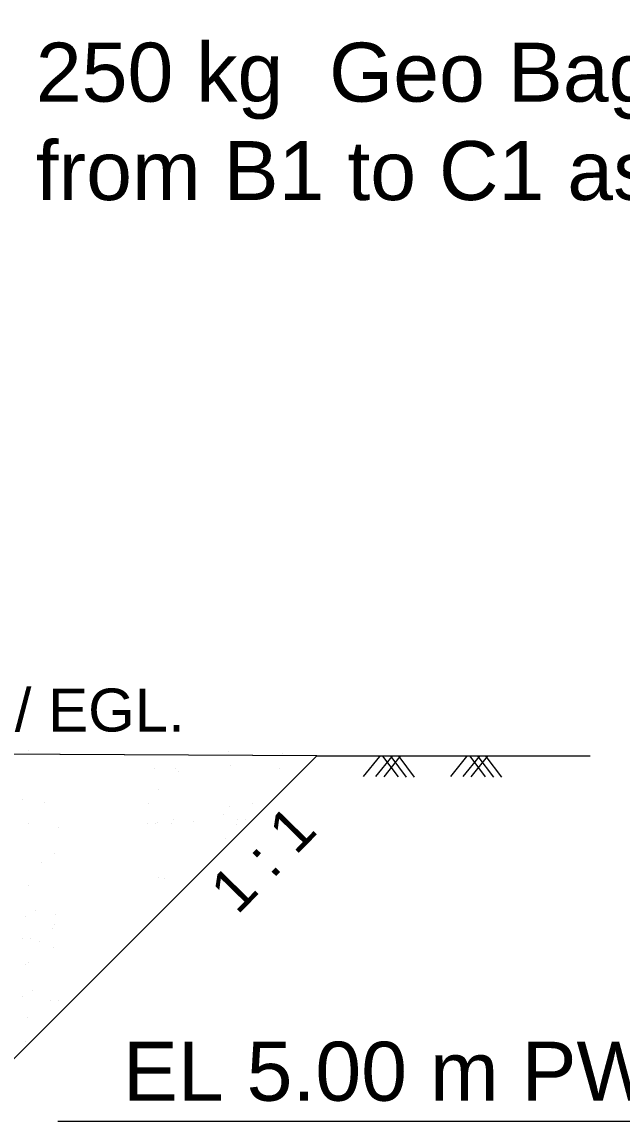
# Model space of a CAD drawing. Header units: inches. Extents: x -8940 to 26362, y -28010 to 990.
# Drawn here: x 4297.46 to 4308.52, y -23284.38 to -23264.11 of the extents above; entities that cross this region are included whole.
import ezdxf

# ---------------------------------------------------------------- set-up
doc = ezdxf.new("R2010")
doc.units = ezdxf.units.IN
doc.header["$MEASUREMENT"] = 0
doc.layers.add('LINE', color=7, linetype='Continuous')
doc.styles.add('Arial-200', font='arial.ttf')
doc.styles.get("Standard").update_dxf_attribs({"font": 'arial.ttf'})

msp = doc.modelspace()

# ---------------------------------------------------------------- linework, layer by layer
at = {"layer": 'LINE', "color": 7, "lineweight": 20, "ltscale": 0.5}
for p, q in [((4296.159801, -23284.379603), (4302.892937, -23277.646466)), ((4296.159801, -23284.379603), (4302.892937, -23277.646466)), ((4297.578497, -23277.549595), (4297.578497, -23277.549595)), ((4297.578497, -23277.549595), (4297.578497, -23277.549595)), ((4301.261386, -23277.568239), (4301.261386, -23277.568239)), ((4301.261386, -23277.568239), (4301.261386, -23277.568239)), ((4302.266997, -23277.609397), (4302.266997, -23277.609397)), ((4302.266997, -23277.609397), (4302.266997, -23277.609397)), ((4302.390967, -23277.638536), (4302.390967, -23277.638536)), ((4302.390967, -23277.638536), (4302.390967, -23277.638536)), ((4302.892937, -23277.646466), (4307.938943, -23277.646466)), ((4302.892937, -23277.646466), (4307.938943, -23277.646466)), ((4304.049271, -23277.656728), (4303.750099, -23278.026898)), ((4304.049271, -23277.656728), (4303.750099, -23278.026898)), ((4304.279111, -23277.655981), (4303.979939, -23278.02615)), ((4304.279111, -23277.655981), (4303.979939, -23278.02615)), ((4304.400603, -23278.033939), (4304.11534, -23277.652949)), ((4304.400603, -23278.033939), (4304.11534, -23277.652949)), ((4304.427628, -23277.658731), (4304.128456, -23278.0289)), ((4304.427628, -23277.658731), (4304.128456, -23278.0289)), ((4304.54912, -23278.036689), (4304.263857, -23277.655699)), ((4304.54912, -23278.036689), (4304.263857, -23277.655699)), ((4304.697637, -23278.039439), (4304.412374, -23277.658449)), ((4304.697637, -23278.039439), (4304.412374, -23277.658449)), ((4305.657598, -23277.656728), (4305.358427, -23278.026898)), ((4305.657598, -23277.656728), (4305.358427, -23278.026898)), ((4305.887438, -23277.655981), (4305.588267, -23278.02615)), ((4305.887438, -23277.655981), (4305.588267, -23278.02615)), ((4306.008931, -23278.033939), (4305.723668, -23277.652949)), ((4306.008931, -23278.033939), (4305.723668, -23277.652949)), ((4306.035955, -23277.658731), (4305.736784, -23278.0289)), ((4306.035955, -23277.658731), (4305.736784, -23278.0289)), ((4306.157448, -23278.036689), (4305.872185, -23277.655699)), ((4306.157448, -23278.036689), (4305.872185, -23277.655699)), ((4306.305965, -23278.039439), (4306.020702, -23277.658449)), ((4306.305965, -23278.039439), (4306.020702, -23277.658449)), ((4299.897929, -23277.870511), (4299.897929, -23277.870511)), ((4299.897929, -23277.870511), (4299.897929, -23277.870511)), ((4300.280954, -23277.882417), (4300.280954, -23277.882417)), ((4300.280954, -23277.882417), (4300.280954, -23277.882417)), ((4301.298967, -23277.827813), (4301.298967, -23277.827813)), ((4301.298967, -23277.827813), (4301.298967, -23277.827813)), ((4302.201035, -23277.886061), (4302.201035, -23277.886061)), ((4302.201035, -23277.886061), (4302.201035, -23277.886061)), ((4300.3449, -23277.940173), (4300.3449, -23277.940173)), ((4300.3449, -23277.940173), (4300.3449, -23277.940173)), ((4299.984298, -23278.269027), (4299.984298, -23278.269027)), ((4299.984298, -23278.269027), (4299.984298, -23278.269027)), ((4297.460591, -23278.445175), (4297.460591, -23278.445175)), ((4297.460591, -23278.445175), (4297.460591, -23278.445175)), ((4297.874285, -23278.512907), (4297.874285, -23278.512907)), ((4297.874285, -23278.512907), (4297.874285, -23278.512907)), ((4299.794366, -23278.516551), (4299.794366, -23278.516551)), ((4299.794366, -23278.516551), (4299.794366, -23278.516551)), ((4301.705402, -23278.531982), (4301.705402, -23278.531982)), ((4301.705402, -23278.531982), (4301.705402, -23278.531982)), ((4301.181062, -23278.723393), (4301.181062, -23278.723393)), ((4301.181062, -23278.723393), (4301.181062, -23278.723393)), ((4301.289586, -23278.583404), (4301.289586, -23278.583404)), ((4301.289586, -23278.583404), (4301.289586, -23278.583404)), ((4297.577629, -23278.899517), (4297.577629, -23278.899517)), ((4297.577629, -23278.899517), (4297.577629, -23278.899517)), ((4299.77905, -23278.894839), (4299.77905, -23278.894839)), ((4299.77905, -23278.894839), (4299.77905, -23278.894839)), ((4299.927478, -23278.888358), (4299.927478, -23278.888358)), ((4299.927478, -23278.888358), (4299.927478, -23278.888358)), ((4299.955138, -23278.879244), (4299.955138, -23278.879244)), ((4299.955138, -23278.879244), (4299.955138, -23278.879244)), ((4300.21885, -23278.897619), (4300.21885, -23278.897619)), ((4300.21885, -23278.897619), (4300.21885, -23278.897619)), ((4300.245235, -23278.814931), (4300.245235, -23278.814931)), ((4300.245235, -23278.814931), (4300.245235, -23278.814931)), ((4300.628063, -23278.85777), (4300.628063, -23278.85777)), ((4300.628063, -23278.85777), (4300.628063, -23278.85777)), ((4301.408746, -23278.918591), (4301.408746, -23278.918591)), ((4301.408746, -23278.918591), (4301.408746, -23278.918591)), ((4301.42958, -23278.822775), (4301.42958, -23278.822775)), ((4301.42958, -23278.822775), (4301.42958, -23278.822775)), ((4301.578009, -23278.816294), (4301.578009, -23278.816294)), ((4301.578009, -23278.816294), (4301.578009, -23278.816294)), ((4298.128519, -23278.966902), (4298.128519, -23278.966902)), ((4298.128519, -23278.966902), (4298.128519, -23278.966902)), ((4301.218814, -23279.166116), (4301.218814, -23279.166116)), ((4301.218814, -23279.166116), (4301.218814, -23279.166116)), ((4298.049961, -23279.440485), (4298.049961, -23279.440485)), ((4298.049961, -23279.440485), (4298.049961, -23279.440485)), ((4297.825635, -23279.602638), (4297.825635, -23279.602638)), ((4297.825635, -23279.602638), (4297.825635, -23279.602638)), ((4299.983338, -23279.894408), (4299.983338, -23279.894408)), ((4299.983338, -23279.894408), (4299.983338, -23279.894408)), ((4300.086982, -23279.899254), (4300.086982, -23279.899254)), ((4300.086982, -23279.899254), (4300.086982, -23279.899254)), ((4300.723181, -23279.812037), (4300.723181, -23279.812037)), ((4300.723181, -23279.812037), (4300.723181, -23279.812037)), ((4297.576891, -23280.035685), (4297.576891, -23280.035685)), ((4297.576891, -23280.035685), (4297.576891, -23280.035685)), ((4297.707729, -23280.498218), (4297.707729, -23280.498218)), ((4297.707729, -23280.498218), (4297.707729, -23280.498218)), ((4298.083114, -23280.561887), (4298.083114, -23280.561887)), ((4298.083114, -23280.561887), (4298.083114, -23280.561887)), ((4297.513801, -23280.612538), (4297.513801, -23280.612538)), ((4297.513801, -23280.612538), (4297.513801, -23280.612538)), ((4298.049961, -23280.747905), (4298.049961, -23280.747905)), ((4298.049961, -23280.747905), (4298.049961, -23280.747905)), ((4298.019856, -23280.829137), (4298.019856, -23280.829137)), ((4298.019856, -23280.829137), (4298.019856, -23280.829137)), ((4297.459445, -23281.013495), (4297.459445, -23281.013495)), ((4297.459445, -23281.013495), (4297.459445, -23281.013495)), ((4297.607874, -23281.007015), (4297.607874, -23281.007015)), ((4297.607874, -23281.007015), (4297.607874, -23281.007015)), ((4297.772257, -23281.069009), (4297.772257, -23281.069009)), ((4297.772257, -23281.069009), (4297.772257, -23281.069009)), ((4298.038835, -23281.187476), (4298.038835, -23281.187476)), ((4298.038835, -23281.187476), (4298.038835, -23281.187476)), ((4297.523514, -23281.502056), (4297.523514, -23281.502056)), ((4297.523514, -23281.502056), (4297.523514, -23281.502056)), ((4297.581679, -23281.455664), (4297.581679, -23281.455664)), ((4297.581679, -23281.455664), (4297.581679, -23281.455664)), ((4297.654352, -23281.964589), (4297.654352, -23281.964589)), ((4297.654352, -23281.964589), (4297.654352, -23281.964589)), ((4297.460424, -23282.078909), (4297.460424, -23282.078909)), ((4297.460424, -23282.078909), (4297.460424, -23282.078909)), ((4297.990212, -23282.158945), (4297.990212, -23282.158945)), ((4297.990212, -23282.158945), (4297.990212, -23282.158945)), ((4298.138641, -23282.152464), (4298.138641, -23282.152464)), ((4298.138641, -23282.152464), (4298.138641, -23282.152464)), ((4297.554497, -23282.473385), (4297.554497, -23282.473385)), ((4297.554497, -23282.473385), (4297.554497, -23282.473385)), ((4297.528302, -23282.922034), (4297.528302, -23282.922034)), ((4297.528302, -23282.922034), (4297.528302, -23282.922034)), ((4298.11839, -23284.379603), (4311.016062, -23284.379603)), ((4298.11839, -23284.379603), (4311.016062, -23284.379603))]:
    msp.add_line(p, q, dxfattribs=at)
for points in [[(4302.892937, -23277.646466), (4256.680606, -23277.401857)], [(4302.892937, -23277.646466), (4262.675746, -23277.43359)]]:
    msp.add_lwpolyline(points, dxfattribs=at)

# ---------------------------------------------------------------- texts
at = {"layer": 'LINE', "color": 7, "lineweight": 20, "ltscale": 0.5, "style": 'Arial-200'}
msp.add_text('LWL / EGL.', height=0.7923753, dxfattribs=at).set_placement((4294.740862, -23277.196258))
msp.add_text('LWL / EGL.', height=0.7923753, dxfattribs=at).set_placement((4294.740862, -23277.196258))
msp.add_text('1 : 1', height=0.7923753, rotation=45.6254429, dxfattribs=at).set_placement((4301.427997, -23280.593443))
msp.add_text('1 : 1', height=0.7923753, rotation=45.6254429, dxfattribs=at).set_placement((4301.427997, -23280.593443))
at = {"layer": 'LINE', "color": 7, "lineweight": 20, "ltscale": 0.5, "char_height": 1.08842386, "attachment_point": 1}
for s, insert, width in [('\\A1;250 kg  Geo Bags to be dumped / placed @ 50 {\\C0;m\\H0.7x;\\S3^ ;\\H1.429x;/m}  \\Pfrom B1 to C1 as shown. ', (4297.712985, -23264.120896), 44.46503777), ('EL 5.00 m PWD', (4299.318738, -23282.917532), 37.17234402)]:
    msp.add_mtext(s, dxfattribs=dict(at, insert=insert, width=width))

doc.saveas('drawing.dxf')
